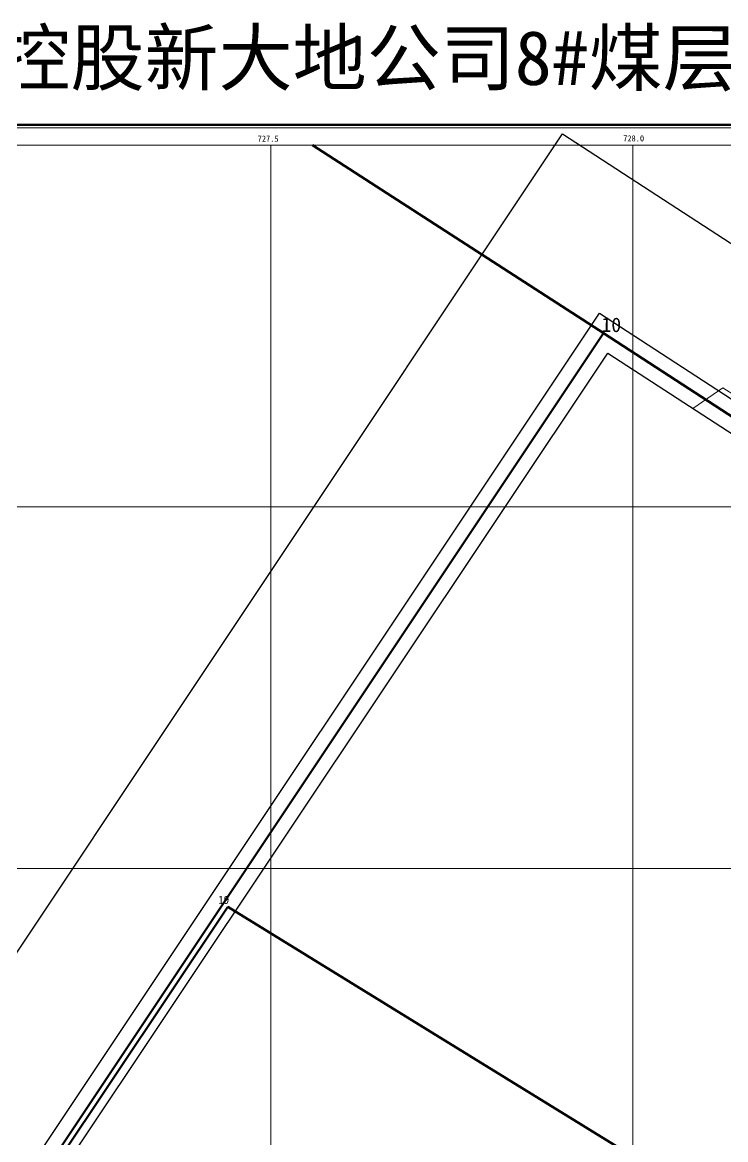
# Model space of a CAD drawing. Header units: inches. Extents: x 19725493 to 19730068, y 4137932 to 4142732.
# Drawn here: x 19727157 to 19728129, y 4141125 to 4142670 of the extents above; entities that cross this region are included whole.
import ezdxf

# ---------------------------------------------------------------- set-up
doc = ezdxf.new("R2010")
doc.units = ezdxf.units.IN
doc.header["$MEASUREMENT"] = 0
doc.layers.get('0').update_dxf_attribs({"lineweight": 0})
for name, color, linetype, lineweight in [('2026年下半年衔接计划', 7, 'Continuous', 0), ('井田边界', 7, 'Continuous', 0), ('保安煤柱', 7, 'Continuous', 0), ('图形修饰', 7, 'Continuous', 0), ('经纬网', 7, 'Continuous', 0), ('通风系统图', 7, 'Continuous', 0)]:
    doc.layers.add(name, color=color, linetype=linetype, lineweight=lineweight)
doc.styles.add('宋体', font='')
doc.styles.add('黑体', font='')
doc.styles.get('宋体').set_extended_font_data('宋体')
doc.styles.get('黑体').set_extended_font_data('黑体')
doc.linetypes.add('井田边界', pattern='A,0.02,-0.002,0.0025,[22,8#煤防灭火系统图（7月份）.shx,S=3.93701e-05,R=0,X=0,Y=-0.0025],0.0025,-0.002,0.02', length=0.049)

msp = doc.modelspace()

# ---------------------------------------------------------------- linework, layer by layer
at = {"linetype": 'Continuous'}
for p, q in [((19728083.4, 4142136), (19728124.7, 4142164.7)), ((19728124.7, 4142164.7), (19728392.6, 4141991.7))]:
    msp.add_line(p, q, dxfattribs=at)
at = {"layer": '2026年下半年衔接计划', "color": 1, "lineweight": 100, "true_color": 0xff0000, "flags": 128}
for points in [[(19728462.5, 4140504), (19729114.3, 4141482.3), (19728743.9, 4141720.7), (19728743.9, 4141720.7), (19728268.1, 4140937.2), (19727441, 4141447.1)], [(19727441, 4141447.1), (19727202.8, 4141090.5)]]:
    msp.add_lwpolyline(points, dxfattribs=at)
at = {"layer": '井田边界', "color": 7, "linetype": '井田边界', "lineweight": 120, "ltscale": 5000}
msp.add_line((19727960.8, 4142239.5), (19727557.8, 4142500), dxfattribs=at)
at = {"layer": '井田边界', "linetype": '井田边界', "lineweight": 120, "ltscale": 5000}
msp.add_line((19727943.2, 4142250.9), (19727943.2, 4142250.9), dxfattribs=at)
msp.add_line((19727943.2, 4142250.9), (19727943.2, 4142250.9), dxfattribs=at)
at = {"layer": '井田边界', "color": 7, "linetype": '井田边界', "lineweight": 120, "ltscale": 5000, "flags": 128}
msp.add_lwpolyline([(19727960, 4142240), (19728602.4, 4141822), (19729500, 4141240), (19728748, 4140132), (19729600, 4139600), (19728730, 4138390), (19728050, 4138850), (19727420, 4139210), (19727564, 4139358), (19727240, 4139540), (19727134, 4139410), (19726400, 4140150), (19727200, 4141100), (19727960, 4142240)], dxfattribs=at)
at = {"layer": '保安煤柱', "color": 1, "linetype": 'Continuous', "lineweight": 30, "true_color": 0xff0000, "flags": 128}
for points in [[(19727903.3, 4142515.5), (19728711.4, 4141989.7), (19729780.2, 4141296.7), (19729030.2, 4140191.6), (19729887, 4139656.6), (19728778.9, 4138115.4), (19727944.2, 4138680.1), (19727096.6, 4139164.4), (19726129.2, 4140139), (19727039.8, 4141220.3), (19727903.3, 4142515.5)], [(19727954.3, 4142267.6), (19728613.3, 4141838.8), (19729528, 4141245.7), (19728776.2, 4140138), (19729628.7, 4139605.7), (19728734.9, 4138362.5), (19728039.4, 4138833), (19727387.7, 4139205.4), (19727531.5, 4139353.3), (19727244.9, 4139514.3), (19727135.5, 4139380.1), (19726372.9, 4140148.9), (19727184, 4141112), (19727954.3, 4142267.6)]]:
    msp.add_lwpolyline(points, dxfattribs=at)
at = {"layer": '保安煤柱', "color": 1, "lineweight": 30, "true_color": 0xff0000, "flags": 128}
msp.add_lwpolyline([(19728573.6, 4138520), (19728061.2, 4138866.6), (19727452.3, 4139214.5), (19727596.5, 4139362.7), (19727235.1, 4139565.7), (19727132.5, 4139439.9), (19726427.1, 4140151.1), (19726427.1, 4140151.1), (19727215.9, 4141088), (19727965.6, 4142212.5), (19727965.6, 4142212.5), (19729472, 4141234.3), (19728722.6, 4140130.2), (19728722.5, 4140130.2), (19729574.2, 4139598.4), (19728725.1, 4138417.5), (19728061.2, 4138866.6)], dxfattribs=at)
at = {"layer": '图形修饰', "color": 7, "linetype": 'Continuous', "lineweight": 0}
for p in [(19730000, 4142500), (19729999.8, 4142500)]:
    msp.add_line(p, (19725999.8, 4142500), dxfattribs=at)
at = {"layer": '图形修饰', "color": 7, "lineweight": 50, "flags": 128}
msp.add_lwpolyline([(19730028, 4137972), (19730028, 4142528), (19725533, 4142528), (19725533, 4137972), (19725533, 4137972), (19730028, 4137972)], dxfattribs=at)
at = {"layer": '图形修饰', "color": 7, "lineweight": 20, "flags": 128}
msp.add_lwpolyline([(19730024, 4137976), (19730024, 4142524), (19730024, 4142524), (19725537, 4142524), (19725537, 4137976), (19730024, 4137976)], dxfattribs=at)
at = {"layer": '经纬网', "color": 18, "lineweight": 9, "true_color": 0x260000}
for q in [(19725999.8, 4142500), (19726150, 4142500)]:
    msp.add_line((19730000, 4142500), q, dxfattribs=at)
at = {"layer": '经纬网', "color": 18, "lineweight": 9, "true_color": 0x260000, "flags": 128}
for points in [[(19727500.1, 4138000), (19727500.1, 4142500)], [(19728000.2, 4138000), (19728000.2, 4142500)], [(19726728, 4142000), (19728927.7, 4142000)], [(19725999.8, 4141500), (19730000, 4141500)]]:
    msp.add_lwpolyline(points, dxfattribs=at)

# ---------------------------------------------------------------- texts
at = {"layer": '2026年下半年衔接计划', "color": 1, "true_color": 0xff0000, "style": '宋体'}
msp.add_text('19', height=11.07, rotation=359.3833, dxfattribs=at).set_placement((19727427.6, 4141451.4))
at = {"layer": '井田边界', "color": 7, "style": '宋体'}
msp.add_text('10', height=20, rotation=359.3833, dxfattribs=at).set_placement((19727956.9, 4142241.8))
at = {"layer": '经纬网', "color": 7, "style": '宋体'}
for s, p in [('728.0', (19727987, 4142505)), ('727.5', (19727482.1, 4142504.6))]:
    msp.add_text(s, height=8.5, dxfattribs=at).set_placement(p)
at = {"layer": '通风系统图', "color": 7, "style": '黑体'}
msp.add_text('晋能控股新大地公司8#煤层防灭火系统图', height=75, rotation=359.9831, dxfattribs=at).set_placement((19726916.6, 4142583.4))

doc.saveas('drawing.dxf')
